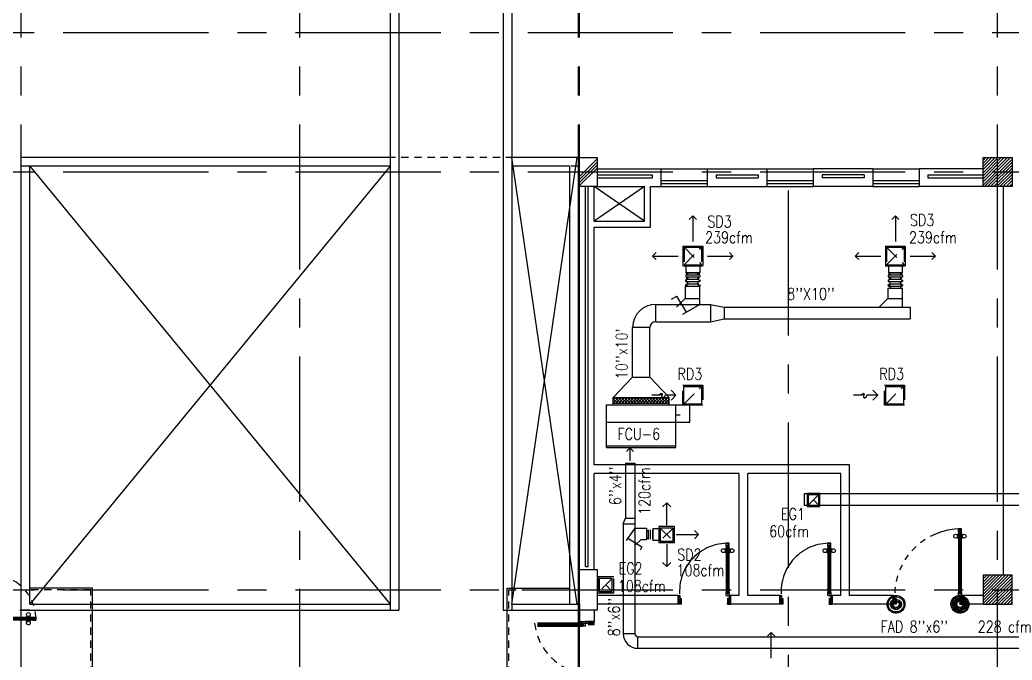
# Model space of a CAD drawing. Extents: x 417866029 to 417866302, y 43498040 to 43498122.
# Drawn here: x 417866072.73 to 417866089.82, y 43498097.09 to 43498108.13 of the extents above; entities that cross this region are included whole.
import ezdxf

# ---------------------------------------------------------------- set-up
doc = ezdxf.new("R2010")
doc.units = 0
doc.header["$MEASUREMENT"] = 0
for name, pattern in [('CENTERX2', [4, 2.5, -0.5, 0.5, -0.5]), ('HIDDEN', [0.375, 0.25, -0.125]), ('HIDDEN2', [0.1875, 0.125, -0.0625])]:
    doc.linetypes.add(name, pattern=pattern)
doc.layers.get('0').update_dxf_attribs({"linetype": 'CONTINUOUS'})
for name, color, linetype in [('AXES', 11, 'CENTERX2'), ('COL', 7, 'CONTINUOUS'), ('DOOR', 9, 'CONTINUOUS'), ('DUCT', 6, 'CONTINUOUS'), ('EXDUCT', 10, 'CONTINUOUS'), ('FCU', 6, 'CONTINUOUS'), ('HAT', 11, 'CONTINUOUS'), ('INSUL', 9, 'CONTINUOUS'), ('M-AC-FLEX', 7, 'CONTINUOUS'), ('M-EGU.', 2, 'CONTINUOUS'), ('M-TEXT', 2, 'CONTINUOUS'), ('ROOF', 7, 'CONTINUOUS'), ('SHAFT', 9, 'CONTINUOUS'), ('STR', 9, 'CONTINUOUS'), ('TEXT', 9, 'CONTINUOUS'), ('WALL', 9, 'CONTINUOUS'), ('WIN', 9, 'CONTINUOUS')]:
    doc.layers.add(name, color=color, linetype=linetype)
doc.styles.add('ROMANS', font='ROMANS.shx', dxfattribs={"width": 0.6})

# ---------------------------------------------------------------- blocks, each defined once
blk = doc.blocks.new('DOOR90')
at = {"layer": 'DOOR', "color": 7, "linetype": 'ByBlock'}
for p, q in [((-150, 0), (0, 0)), ((-150, 0), (-150, -25)), ((0, -50), (-114, 0)), ((0, -50), (-40, 0)), ((0, -50), (0, 0)), ((-1000, -25), (-1050, -25)), ((-1050, -75), (-1050, -25)), ((-1050, -25), (-1050, -75)), ((-1000, -75), (-1050, -75)), ((-1000, -42), (-1020, -42)), ((-1020, -42), (-1020, -58)), ((-1000, -58), (-1020, -58)), ((-1000, -25), (-1000, -42)), ((-1000, -58), (-1000, -75)), ((-878, -18), (-968, -18)), ((-968, -25), (-968, -18)), ((-968, -75), (-968, -82)), ((-878, -82), (-968, -82)), ((-955, -9), (-890, -9)), ((-955, -18), (-955, -9)), ((-955, -18), (-890, -18)), ((-955, -82), (-890, -82)), ((-955, -82), (-955, -91)), ((-955, -91), (-890, -91)), ((-890, -18), (-890, -9)), ((-890, -82), (-890, -91)), ((-878, -25), (-878, -18)), ((-878, -75), (-878, -82)), ((-200, -25), (-150, -25)), ((-200, -42), (-200, -25)), ((-180, -42), (-200, -42)), ((-200, -58), (-180, -58)), ((-200, -75), (-200, -58)), ((-150, -75), (-200, -75)), ((-180, -58), (-180, -42)), ((-150, -25), (-100, -25)), ((-150, -75), (-150, -25)), ((-100, -25), (-100, -50)), ((0, -50), (-100, -37)), ((-100, -50), (0, -50)), ((0, -850), (-114, -900)), ((-100, -875), (-100, -850)), ((0, -850), (-100, -863)), ((-100, -850), (0, -850)), ((0, -850), (-40, -900)), ((0, -850), (0, -900)), ((-150, -875), (-100, -875)), ((-150, -900), (-150, -875)), ((-150, -900), (0, -900)), ((0, -900), (-150, -900))]:
    blk.add_line(p, q, dxfattribs=at)
at = {"layer": 'DOOR', "linetype": 'ByBlock'}
for p, q in [((-200, -25), (-1000, -25)), ((-200, -42), (-1000, -42)), ((-200, -58), (-1000, -58)), ((-1000, -75), (-200, -75))]:
    blk.add_line(p, q, dxfattribs=at)
at = {"layer": 'DOOR', "color": 7, "linetype": 'ByBlock'}
for centre in [(-923, 24), (-923, -124)]:
    blk.add_circle(centre, 32.4, dxfattribs=at)
for centre, radius, start, end in [((0, -50), 154, 161.1053, 166.2858), ((0, -50), 94.4, 148.0182, 180), ((0, -50), 134, 158.1598, 169.28), ((0, -50), 114, 154.0838, 167.3774), ((0, -50), 74.4, 137.7764, 180), ((0, -50), 54.4, 113.2074, 180), ((0, -50), 34.4, 90, 180), ((0, -50), 14.4, 90, 180), ((0, -850), 94.4, 180, 211.9818), ((0, -850), 74.4, 180, 222.2236), ((0, -850), 54.4, 180, 246.7926), ((0, -850), 34.4, 180, 270), ((0, -850), 14.4, 180, 270), ((0, -850), 154, 193.7142, 198.8947), ((0, -850), 134, 190.72, 201.8402)]:
    blk.add_arc(centre, radius, start, end, dxfattribs=at)
at = {"layer": 'DOOR', "linetype": 'HIDDEN', "ltscale": 0.5}
blk.add_arc((-222, -50), 828, 178.2701, 275.003, dxfattribs=at)
blk = doc.blocks.new('A$C1DFA4FE8')
at = {"layer": 'DOOR', "color": 0, "linetype": 'ByBlock'}
for p, q in [((0, 1631), (0, 1581)), ((0, 1581), (0, 1631)), ((50, 1631), (0, 1631)), ((50, 1581), (0, 1581)), ((30, 1614), (30, 1598)), ((50, 1614), (30, 1614)), ((50, 1598), (30, 1598)), ((50, 1631), (50, 1614)), ((50, 1598), (50, 1581)), ((750, 1614), (750, 1631)), ((750, 1631), (800, 1631)), ((770, 1614), (750, 1614)), ((750, 1581), (750, 1598)), ((750, 1598), (770, 1598)), ((800, 1581), (750, 1581)), ((770, 1598), (770, 1614)), ((950, 1656), (800, 1656)), ((800, 1656), (800, 1631)), ((800, 1581), (800, 1631)), ((800, 1631), (850, 1631)), ((850, 1631), (850, 1606)), ((850, 1606), (950, 1606)), ((950, 1606), (950, 1656)), ((0, 81), (0, 131)), ((0, 131), (0, 81)), ((50, 131), (0, 131)), ((50, 81), (0, 81)), ((30, 98), (30, 114)), ((50, 114), (30, 114)), ((50, 98), (30, 98)), ((50, 114), (50, 131)), ((50, 81), (50, 98)), ((83, 131), (83, 138)), ((173, 138), (83, 138)), ((83, 81), (83, 74)), ((173, 74), (83, 74)), ((95, 138), (95, 147)), ((95, 147), (160, 147)), ((95, 138), (160, 138)), ((95, 74), (95, 65)), ((95, 74), (160, 74)), ((95, 65), (160, 65)), ((160, 138), (160, 147)), ((160, 74), (160, 65)), ((173, 131), (173, 138)), ((173, 81), (173, 74)), ((750, 131), (750, 114)), ((800, 131), (750, 131)), ((750, 114), (770, 114)), ((750, 98), (750, 81)), ((770, 98), (750, 98)), ((750, 81), (800, 81)), ((770, 114), (770, 98)), ((800, 131), (800, 81)), ((800, 56), (800, 81)), ((800, 81), (850, 81)), ((950, 56), (800, 56)), ((850, 106), (950, 106)), ((850, 81), (850, 106)), ((950, 106), (950, 56))]:
    blk.add_line(p, q, dxfattribs=at)
at = {"layer": 'DOOR', "linetype": 'ByBlock'}
for p, q in [((750, 1631), (50, 1631)), ((750, 1614), (50, 1614)), ((750, 1598), (50, 1598)), ((50, 1581), (750, 1581)), ((50, 131), (750, 131)), ((750, 114), (50, 114)), ((750, 98), (50, 98)), ((750, 81), (50, 81))]:
    blk.add_line(p, q, dxfattribs=at)
at = {"layer": 'DOOR', "color": 9, "linetype": 'ByBlock'}
for p, q in [((950, 1606), (837, 1656)), ((950, 1606), (850, 1619)), ((950, 1606), (910, 1656)), ((950, 106), (837, 56)), ((950, 106), (850, 93)), ((950, 106), (910, 56))]:
    blk.add_line(p, q, dxfattribs=at)
at = {"layer": 'DOOR', "color": 0, "linetype": 'ByBlock'}
for centre in [(128, 179), (128, 32)]:
    blk.add_circle(centre, 32.4, dxfattribs=at)
at = {"layer": 'DOOR', "linetype": 'HIDDEN', "ltscale": 0.5}
for centre, start, end in [((752, 1606), 178.0938, 273.7249), ((752, 106), 86.2751, 181.9062)]:
    blk.add_arc(centre, 752, start, end, dxfattribs=at)
at = {"layer": 'DOOR', "color": 9, "linetype": 'ByBlock'}
for centre, radius, start, end in [((950, 1606), 154, 161.1053, 166.2858), ((950, 1606), 134, 158.1598, 169.28), ((950, 1606), 114, 154.0838, 167.3774), ((950, 1606), 94.4, 148.0182, 180), ((950, 1606), 74.4, 137.7764, 180), ((950, 1606), 54.4, 113.2074, 180), ((950, 1606), 34.4, 90, 180), ((950, 1606), 14.4, 90, 180), ((950, 106), 154, 193.7142, 198.8947), ((950, 106), 134, 190.72, 201.8402), ((950, 106), 114, 192.6226, 205.9162), ((950, 106), 94.4, 180, 211.9818), ((950, 106), 74.4, 180, 222.2236), ((950, 106), 54.4, 180, 246.7926), ((950, 106), 34.4, 180, 270), ((950, 106), 14.4, 180, 270)]:
    blk.add_arc(centre, radius, start, end, dxfattribs=at)
blk = doc.blocks.new('DOOR100')
at = {"layer": 'DOOR', "color": 7, "linetype": 'ByBlock'}
for p, q in [((-91, 1205), (-91, 1140)), ((-82, 1205), (-91, 1205)), ((-82, 1128), (-82, 1218)), ((-75, 1218), (-82, 1218)), ((-82, 1205), (-82, 1140)), ((-75, 1250), (-75, 1300)), ((-75, 1300), (-25, 1300)), ((-25, 1300), (-75, 1300)), ((-58, 1250), (-75, 1250)), ((-58, 1250), (-58, 1270)), ((-42, 1270), (-58, 1270)), ((-42, 1250), (-42, 1270)), ((-25, 1250), (-42, 1250)), ((-25, 1250), (-25, 1300)), ((-25, 1218), (-18, 1218)), ((-18, 1128), (-18, 1218)), ((-18, 1205), (-18, 1140)), ((-18, 1205), (-9, 1205)), ((-9, 1205), (-9, 1140)), ((-82, 1140), (-91, 1140)), ((-75, 1128), (-82, 1128)), ((-25, 1128), (-18, 1128)), ((-18, 1140), (-9, 1140)), ((-75, 200), (-58, 200)), ((-75, 150), (-75, 200)), ((-58, 200), (-58, 180)), ((-58, 180), (-42, 180)), ((-42, 200), (-25, 200)), ((-42, 180), (-42, 200)), ((-25, 200), (-25, 150)), ((-1200, 0), (-1200, 150)), ((-1200, 150), (-1175, 150)), ((-1200, 150), (-1200, 0)), ((-1150, 0), (-1200, 114)), ((-1150, 0), (-1200, 40)), ((-1150, 0), (-1200, 0)), ((-1175, 150), (-1175, 100)), ((-1175, 100), (-1150, 100)), ((-1150, 0), (-1163, 100)), ((-1150, 100), (-1150, 0)), ((-75, 150), (-25, 150)), ((-50, 0), (0, 114)), ((-50, 100), (-50, 0)), ((-50, 0), (-37, 100)), ((-25, 100), (-50, 100)), ((-50, 0), (0, 40)), ((-50, 0), (0, 0)), ((0, 150), (-25, 150)), ((-25, 150), (-25, 100)), ((0, 0), (0, 150)), ((0, 150), (0, 0))]:
    blk.add_line(p, q, dxfattribs=at)
at = {"layer": 'DOOR', "linetype": 'ByBlock'}
for p, q in [((-75, 1250), (-75, 200)), ((-58, 200), (-58, 1250)), ((-42, 200), (-42, 1250)), ((-25, 200), (-25, 1250))]:
    blk.add_line(p, q, dxfattribs=at)
at = {"layer": 'DOOR', "color": 7, "linetype": 'ByBlock'}
for centre in [(-124, 1173), (24, 1173)]:
    blk.add_circle(centre, 32.4, dxfattribs=at)
at = {"layer": 'DOOR', "linetype": 'HIDDEN', "ltscale": 0.5}
blk.add_arc((-25, 150), 1150, 90, 180, dxfattribs=at)
at = {"layer": 'DOOR', "color": 7, "linetype": 'ByBlock'}
for centre, radius, start, end in [((-1150, 0), 154, 103.7142, 108.8947), ((-1150, 0), 134, 100.72, 111.8402), ((-1150, 0), 94.4, 90, 121.9818), ((-1150, 0), 74.4, 90, 132.2236), ((-1150, 0), 54.4, 90, 156.7926), ((-1150, 0), 34.4, 90, 180), ((-1150, 0), 14.4, 90, 180), ((-50, 0), 94.4, 58.0182, 90), ((-50, 0), 74.4, 47.7764, 90), ((-50, 0), 54.4, 23.2074, 90), ((-50, 0), 34.4, 0, 90), ((-50, 0), 14.4, 0, 90), ((-50, 0), 134, 68.1598, 79.28), ((-50, 0), 114, 64.0838, 77.3774), ((-50, 0), 154, 71.1053, 76.2858)]:
    blk.add_arc(centre, radius, start, end, dxfattribs=at)
blk = doc.blocks.new('*X40')
at = {"color": 0}
for p, q in [((-750, 2538), (-672, 2616)), ((-750, 2591), (-725, 2616)), ((-660, 2516), (-750, 2606)), ((-719, 2516), (-619, 2616)), ((-607, 2516), (-707, 2616)), ((-666, 2516), (-566, 2616)), ((-554, 2516), (-654, 2616)), ((-613, 2516), (-513, 2616)), ((-501, 2516), (-601, 2616)), ((-560, 2516), (-460, 2616)), ((-448, 2516), (-548, 2616)), ((-507, 2516), (-407, 2616)), ((-394, 2516), (-494, 2616)), ((-454, 2516), (-354, 2616)), ((-341, 2516), (-441, 2616)), ((-401, 2516), (-301, 2616)), ((-288, 2516), (-388, 2616)), ((-348, 2516), (-248, 2616)), ((-235, 2516), (-335, 2616)), ((-295, 2516), (-195, 2616)), ((-182, 2516), (-282, 2616)), ((-242, 2516), (-142, 2616)), ((-129, 2516), (-229, 2616)), ((-189, 2516), (-89, 2616)), ((-76, 2516), (-176, 2616)), ((-136, 2516), (-36, 2616)), ((-23, 2516), (-123, 2616)), ((-83, 2516), (17, 2616)), ((30, 2516), (-70, 2616)), ((-30, 2516), (70, 2616)), ((83, 2516), (-17, 2616)), ((23, 2516), (123, 2616)), ((136, 2516), (36, 2616)), ((76, 2516), (176, 2616)), ((189, 2516), (89, 2616)), ((129, 2516), (215, 2601)), ((215, 2543), (142, 2616)), ((215, 2596), (195, 2616)), ((-713, 2516), (-750, 2553)), ((182, 2516), (215, 2548))]:
    blk.add_line(p, q, dxfattribs=at)
blk = doc.blocks.new('WAP16')
at = {"color": 6}
for p, q in [((-597, 0), (-597, -737)), ((-597, 0), (597, 0)), ((597, 0), (597, -737)), ((-597, -437), (597, -437)), ((-597, -737), (597, -737))]:
    blk.add_line(p, q, dxfattribs=at)
at = {"color": 3}
for p, q in [((-597, -32), (597, -32)), ((597, -437), (835, -437)), ((835, -437), (835, -737)), ((597, -562), (670, -562)), ((-482, -737), (-482, -862)), ((-482, -762), (482, -762)), ((482, -737), (482, -862)), ((597, -737), (835, -737)), ((-482, -862), (482, -862))]:
    blk.add_line(p, q, dxfattribs=at)
at = {"color": 11}
blk.add_blockref('*X40', (268, -3378), dxfattribs=at)
blk = doc.blocks.new('*X64')
at = {"color": 0}
for p, q in [((73379, 169899), (73870, 170390)), ((73379, 169952), (73817, 170390)), ((73379, 170005), (73764, 170390)), ((73379, 170058), (73711, 170390)), ((73379, 170111), (73658, 170390)), ((73379, 170164), (73604, 170390)), ((73379, 170217), (73551, 170390)), ((73379, 170271), (73498, 170390)), ((73379, 170324), (73445, 170390)), ((73379, 170377), (73392, 170390)), ((73423, 169890), (73879, 170346)), ((73476, 169890), (73879, 170293)), ((73529, 169890), (73879, 170240)), ((73582, 169890), (73879, 170187)), ((73635, 169890), (73879, 170134)), ((73688, 169890), (73879, 170081)), ((73741, 169890), (73879, 170028)), ((73794, 169890), (73879, 169975)), ((73847, 169890), (73879, 169922))]:
    blk.add_line(p, q, dxfattribs=at)
blk = doc.blocks.new('*X63')
at = {"color": 0}
for p, q in [((73379, 177112), (73857, 177590)), ((73379, 177165), (73804, 177590)), ((73379, 177218), (73751, 177590)), ((73379, 177271), (73698, 177590)), ((73379, 177324), (73645, 177590)), ((73379, 177377), (73592, 177590)), ((73379, 177430), (73539, 177590)), ((73379, 177483), (73486, 177590)), ((73379, 177536), (73433, 177590)), ((73410, 177090), (73879, 177559)), ((73463, 177090), (73879, 177506)), ((73516, 177090), (73879, 177453)), ((73569, 177090), (73879, 177400)), ((73622, 177090), (73879, 177347)), ((73675, 177090), (73879, 177294)), ((73728, 177090), (73879, 177241)), ((73781, 177090), (73879, 177188)), ((73834, 177090), (73879, 177134))]:
    blk.add_line(p, q, dxfattribs=at)
blk = doc.blocks.new('COL50')
at = {"layer": 'COL'}
blk.add_lwpolyline([(-250, 250), (-250, -250), (250, -250), (250, 250)], close=True, dxfattribs=at)
blk = doc.blocks.new('C11')
at = {"layer": 'HAT'}
h = blk.add_hatch(dxfattribs=at)
h.set_pattern_fill('ANSI31', color=256, scale=300, style=0)
h.set_pattern_definition([(45, (-248556.182, -75061.005), (-26.5165043, 26.5165043), [])])
h.paths.add_polyline_path([(300, 700), (0, 700), (0, 350), (300, 350)])
h.paths.add_polyline_path([(300, 350), (0, 350), (0, 0), (300, 0)])
at = {"layer": 'COL'}
blk.add_lwpolyline([(300, 700), (300, 0), (0, 0), (0, 700)], close=True, dxfattribs=at)

msp = doc.modelspace()

# ---------------------------------------------------------------- hatches: boundary and pattern name
at = {"layer": 'HAT', "linetype": 'ByBlock', "ltscale": 0.3}
h = msp.add_hatch(dxfattribs=at)
h.set_pattern_fill('ANSI31', color=256, scale=300, style=0)
h.set_pattern_definition([(45.000427, (417865823.880835, 43498022.895243), (-0.026516163, 0.026516558), [])])
h.paths.add_polyline_path([(417866082.674, 43498105.756), (417866082.374, 43498105.756), (417866082.374, 43498105.506), (417866082.674, 43498105.506)])
h.paths.add_polyline_path([(417866082.674, 43498105.506), (417866082.374, 43498105.506), (417866082.374, 43498105.256), (417866082.674, 43498105.256)])

# ---------------------------------------------------------------- linework, layer by layer
at = {"layer": 'AXES'}
for p, q in [((417866077.554, 43498039.822), (417866077.554, 43498118.635)), ((417866089.574, 43498039.822), (417866089.574, 43498118.3)), ((417866072.754, 43498039.822), (417866072.754, 43498117.959)), ((417866082.354, 43498039.822), (417866082.354, 43498117.95)), ((417866082.374, 43498039.822), (417866082.374, 43498117.95)), ((417866029.482, 43498107.906), (417866098.574, 43498107.906)), ((417866029.482, 43498105.506), (417866098.574, 43498105.506)), ((417866085.974, 43498046.686), (417866085.974, 43498105.506)), ((417866029.482, 43498098.306), (417866098.574, 43498098.306))]:
    msp.add_line(p, q, dxfattribs=at)
at = {"layer": 'COL', "linetype": 'HIDDEN2'}
msp.add_line((417866082.354, 43498105.756), (417866082.354, 43498105.606), dxfattribs=at)
at = {"layer": 'COL'}
for p, q in [((417866082.374, 43498105.756), (417866082.674, 43498105.756)), ((417866082.374, 43498105.256), (417866082.374, 43498105.756)), ((417866082.674, 43498105.756), (417866082.674, 43498105.256)), ((417866082.674, 43498105.256), (417866082.374, 43498105.256))]:
    msp.add_line(p, q, dxfattribs=at)
msp.add_lwpolyline([(417866089.324, 43498105.256), (417866089.324, 43498105.756), (417866089.824, 43498105.756), (417866089.824, 43498105.256)], close=True, dxfattribs=at)
at = {"layer": 'DOOR', "linetype": 'ByBlock'}
for p, q in [((417866082.424, 43498097.731), (417866081.649, 43498097.731)), ((417866082.424, 43498097.714), (417866081.649, 43498097.714)), ((417866082.424, 43498097.698), (417866081.649, 43498097.698)), ((417866081.649, 43498097.681), (417866082.424, 43498097.681))]:
    msp.add_line(p, q, dxfattribs=at)
at = {"layer": 'DOOR', "color": 0, "linetype": 'ByBlock'}
for p, q in [((417866082.424, 43498097.714), (417866082.424, 43498097.731)), ((417866082.424, 43498097.731), (417866082.474, 43498097.731)), ((417866082.444, 43498097.714), (417866082.424, 43498097.714)), ((417866082.424, 43498097.681), (417866082.424, 43498097.698)), ((417866082.424, 43498097.698), (417866082.444, 43498097.698)), ((417866082.474, 43498097.681), (417866082.424, 43498097.681)), ((417866082.444, 43498097.698), (417866082.444, 43498097.714)), ((417866082.624, 43498097.756), (417866082.474, 43498097.756)), ((417866082.474, 43498097.756), (417866082.474, 43498097.731)), ((417866082.474, 43498097.681), (417866082.474, 43498097.731)), ((417866082.474, 43498097.731), (417866082.524, 43498097.731)), ((417866082.524, 43498097.731), (417866082.524, 43498097.706)), ((417866082.524, 43498097.706), (417866082.624, 43498097.706)), ((417866082.624, 43498097.706), (417866082.624, 43498097.756))]:
    msp.add_line(p, q, dxfattribs=at)
at = {"layer": 'DOOR', "color": 9, "linetype": 'ByBlock'}
for q in [(417866082.51, 43498097.756), (417866082.524, 43498097.72), (417866082.584, 43498097.756)]:
    msp.add_line((417866082.624, 43498097.706), q, dxfattribs=at)
at = {"layer": 'DOOR', "linetype": 'HIDDEN', "ltscale": 0.5}
msp.add_arc((417866082.581, 43498097.839), 0.988, 186.2309, 263.769, dxfattribs=at)
at = {"layer": 'DOOR', "color": 9, "linetype": 'ByBlock'}
for radius, start, end in [(0.154, 161.1053, 166.2858), (0.134, 158.1598, 169.28), (0.114, 154.0838, 167.3774), (0.0944, 148.0182, 180), (0.0744, 137.7764, 180), (0.0544, 113.2074, 180), (0.0344, 90, 180), (0.0144, 90, 180)]:
    msp.add_arc((417866082.624, 43498097.706), radius, start, end, dxfattribs=at)
at = {"layer": 'DUCT'}
for p, q in [((417866084.195, 43498103.533), (417866084.195, 43498103.323)), ((417866084.445, 43498103.533), (417866084.195, 43498103.533)), ((417866084.445, 43498103.223), (417866084.445, 43498103.533)), ((417866087.684, 43498103.494), (417866087.684, 43498103.326)), ((417866087.934, 43498103.494), (417866087.684, 43498103.494)), ((417866087.934, 43498103.176), (417866087.934, 43498103.494)), ((417866084.045, 43498103.173), (417866084.195, 43498103.323)), ((417866084.215, 43498103.09), (417866084.048, 43498103.367)), ((417866084.195, 43498103.323), (417866084.445, 43498103.323)), ((417866087.534, 43498103.176), (417866087.684, 43498103.326)), ((417866087.684, 43498103.323), (417866087.934, 43498103.323)), ((417866084.445, 43498103.223), (417866084.144, 43498103.049))]:
    msp.add_line(p, q, dxfattribs=at)
at = {"layer": 'DUCT', "linetype": 'HIDDEN'}
msp.add_line((417866083.958, 43498103.315), (417866084.048, 43498103.367), dxfattribs=at)
at = {"layer": 'DUCT', "linetype": 'ByBlock'}
for p, q in [((417866083.686, 43498103.223), (417866084.628, 43498103.223)), ((417866083.686, 43498102.923), (417866083.686, 43498103.223)), ((417866084.628, 43498103.223), (417866084.628, 43498102.923)), ((417866084.628, 43498103.223), (417866084.864, 43498103.173)), ((417866084.864, 43498103.173), (417866088.07, 43498103.173)), ((417866084.864, 43498103.173), (417866084.864, 43498102.973)), ((417866088.07, 43498103.173), (417866088.07, 43498102.973)), ((417866084.628, 43498102.923), (417866084.864, 43498102.973)), ((417866084.864, 43498102.973), (417866088.07, 43498102.973)), ((417866083.286, 43498101.967), (417866083.286, 43498102.823)), ((417866083.586, 43498102.823), (417866083.286, 43498102.823)), ((417866083.586, 43498101.967), (417866083.586, 43498102.823)), ((417866083.686, 43498102.923), (417866084.628, 43498102.923)), ((417866083.286, 43498101.967), (417866082.953, 43498101.618)), ((417866083.286, 43498101.967), (417866083.586, 43498101.967)), ((417866083.586, 43498101.967), (417866083.918, 43498101.618)), ((417866083.167, 43498100.485), (417866083.167, 43498099.541)), ((417866083.167, 43498100.485), (417866083.327, 43498100.485)), ((417866083.327, 43498100.485), (417866083.327, 43498097.547)), ((417866083.127, 43498099.439), (417866083.167, 43498099.541)), ((417866083.167, 43498099.541), (417866083.327, 43498099.541)), ((417866083.127, 43498099.439), (417866083.127, 43498097.547)), ((417866083.127, 43498099.439), (417866083.327, 43498099.439)), ((417866083.326, 43498099.366), (417866083.179, 43498099.156)), ((417866083.326, 43498099.366), (417866083.526, 43498099.366)), ((417866083.526, 43498099.366), (417866083.526, 43498099.166)), ((417866083.205, 43498099.193), (417866083.444, 43498099.043)), ((417866083.326, 43498099.066), (417866083.426, 43498099.166)), ((417866083.444, 43498099.043), (417866083.415, 43498098.986)), ((417866083.526, 43498099.166), (417866083.426, 43498099.166)), ((417866083.327, 43498097.547), (417866083.127, 43498097.547)), ((417866083.377, 43498097.497), (417866090.588, 43498097.497)), ((417866083.377, 43498097.297), (417866083.377, 43498097.497)), ((417866083.377, 43498097.297), (417866090.538, 43498097.297))]:
    msp.add_line(p, q, dxfattribs=at)
for centre, radius, start, end in [((417866083.686, 43498102.823), 0.4, 90, 180), ((417866083.686, 43498102.823), 0.1, 90, 180), ((417866083.377, 43498097.547), 0.25, 180, 270), ((417866083.377, 43498097.547), 0.05, 180, 270)]:
    msp.add_arc(centre, radius, start, end, dxfattribs=at)
at = {"layer": 'EXDUCT', "linetype": 'ByBlock'}
for p, q in [((417866090.74, 43498099.956), (417866086.24, 43498099.956)), ((417866086.24, 43498099.956), (417866086.24, 43498099.756)), ((417866090.74, 43498099.756), (417866086.24, 43498099.756))]:
    msp.add_line(p, q, dxfattribs=at)
at = {"layer": 'INSUL'}
for p, q in [((417866082.674, 43498105.456), (417866083.624, 43498105.456)), ((417866082.674, 43498105.406), (417866083.624, 43498105.406)), ((417866083.624, 43498105.456), (417866083.624, 43498105.406)), ((417866084.724, 43498105.456), (417866085.449, 43498105.456)), ((417866084.724, 43498105.456), (417866084.724, 43498105.406)), ((417866084.724, 43498105.406), (417866085.449, 43498105.406)), ((417866085.449, 43498105.456), (417866085.449, 43498105.406)), ((417866087.274, 43498105.456), (417866086.549, 43498105.456)), ((417866086.549, 43498105.456), (417866086.549, 43498105.406)), ((417866087.274, 43498105.406), (417866086.549, 43498105.406)), ((417866087.274, 43498105.456), (417866087.274, 43498105.406)), ((417866088.374, 43498105.456), (417866089.324, 43498105.456)), ((417866088.374, 43498105.456), (417866088.374, 43498105.406)), ((417866088.374, 43498105.406), (417866089.324, 43498105.406)), ((417866082.474, 43498098.706), (417866082.474, 43498105.256)), ((417866082.524, 43498098.706), (417866082.524, 43498105.256)), ((417866082.474, 43498098.706), (417866082.524, 43498098.706))]:
    msp.add_line(p, q, dxfattribs=at)
at = {"layer": 'M-AC-FLEX', "color": 11}
for p, q in [((417866084.429, 43498103.766), (417866084.218, 43498103.766)), ((417866084.429, 43498103.727), (417866084.218, 43498103.727)), ((417866084.429, 43498103.689), (417866084.218, 43498103.689)), ((417866084.429, 43498103.689), (417866084.218, 43498103.689)), ((417866084.429, 43498103.65), (417866084.218, 43498103.65)), ((417866084.429, 43498103.65), (417866084.218, 43498103.65)), ((417866087.918, 43498103.766), (417866087.707, 43498103.766)), ((417866087.918, 43498103.727), (417866087.707, 43498103.727)), ((417866087.918, 43498103.689), (417866087.707, 43498103.689)), ((417866087.918, 43498103.689), (417866087.707, 43498103.689)), ((417866087.918, 43498103.65), (417866087.707, 43498103.65)), ((417866087.918, 43498103.65), (417866087.707, 43498103.65)), ((417866084.429, 43498103.611), (417866084.218, 43498103.611)), ((417866084.429, 43498103.572), (417866084.218, 43498103.572)), ((417866087.918, 43498103.611), (417866087.707, 43498103.611)), ((417866087.918, 43498103.572), (417866087.707, 43498103.572)), ((417866087.918, 43498103.533), (417866087.707, 43498103.533)), ((417866083.559, 43498099.176), (417866083.559, 43498099.337)), ((417866083.559, 43498099.176), (417866083.559, 43498099.337)), ((417866083.597, 43498099.176), (417866083.597, 43498099.337)), ((417866083.636, 43498099.176), (417866083.636, 43498099.337))]:
    msp.add_line(p, q, dxfattribs=at)
at = {"layer": 'M-AC-FLEX'}
for points in [[(417866084.218, 43498103.766, -1), (417866084.218, 43498103.727, 1.018005), (417866084.218, 43498103.689)], [(417866084.218, 43498103.533, -1), (417866084.218, 43498103.572, 1), (417866084.218, 43498103.611, -1.018005), (417866084.218, 43498103.65)], [(417866084.429, 43498103.766, 1), (417866084.429, 43498103.727, -1.018005), (417866084.429, 43498103.689)], [(417866084.429, 43498103.533, -0.000219), (417866084.429, 43498103.533, 1), (417866084.429, 43498103.572, -1), (417866084.429, 43498103.611, 1.018005), (417866084.429, 43498103.65)], [(417866087.707, 43498103.766, -1), (417866087.707, 43498103.727, 1.018005), (417866087.707, 43498103.689)], [(417866087.707, 43498103.533, -1), (417866087.707, 43498103.572, 1), (417866087.707, 43498103.611, -1.018005), (417866087.707, 43498103.65)], [(417866087.918, 43498103.766, 1), (417866087.918, 43498103.727, -1.018005), (417866087.918, 43498103.689)], [(417866087.918, 43498103.533, -0.000219), (417866087.918, 43498103.533, 1), (417866087.918, 43498103.572, -1), (417866087.918, 43498103.611, 1.018005), (417866087.918, 43498103.65)], [(417866084.429, 43498103.533, 0.000219), (417866084.429, 43498103.533, 0.000219)], [(417866087.707, 43498103.572, 1), (417866087.707, 43498103.533, -1), (417866087.707, 43498103.494, 0.008922), (417866087.706, 43498103.494, 0.008922)], [(417866087.918, 43498103.572, 0.000219), (417866087.918, 43498103.572, -1), (417866087.918, 43498103.533, 1), (417866087.918, 43498103.494, -0.008917), (417866087.919, 43498103.494, -0.008917)], [(417866083.636, 43498099.337, -1), (417866083.597, 43498099.337, 1.018005), (417866083.559, 43498099.337)], [(417866083.636, 43498099.176, 1), (417866083.597, 43498099.176, -1.018005), (417866083.559, 43498099.176)]]:
    msp.add_lwpolyline(points, format="xyb", dxfattribs=at)
for centre, start, end in [((417866084.218, 43498103.669), 298.4314, 90.0178), ((417866084.218, 43498103.669), 298.4314, 90.0178), ((417866084.218, 43498103.669), 269.9822, 61.5686), ((417866084.218, 43498103.669), 269.9822, 61.5686), ((417866084.429, 43498103.669), 90, 241.5686), ((417866084.429, 43498103.669), 118.4314, 270), ((417866087.707, 43498103.669), 298.4314, 90.0178), ((417866087.707, 43498103.669), 298.4314, 90.0178), ((417866087.707, 43498103.669), 269.9822, 61.5686), ((417866087.707, 43498103.669), 269.9822, 61.5686), ((417866087.918, 43498103.669), 90, 241.5686), ((417866087.918, 43498103.669), 118.4314, 270), ((417866083.539, 43498099.337), 226.2021, 0.0178), ((417866083.539, 43498099.337), 226.2021, 0.0178), ((417866083.539, 43498099.337), 226.2021, 331.5686), ((417866083.539, 43498099.337), 226.2021, 331.5686), ((417866083.539, 43498099.176), 0, 133.7979), ((417866083.539, 43498099.176), 28.4314, 133.7979)]:
    msp.add_arc(centre, 0.0195, start, end, dxfattribs=at)
at = {"layer": 'M-EGU.'}
for p, q in [((417866084.324, 43498104.748), (417866084.263, 43498104.687)), ((417866084.324, 43498104.748), (417866084.385, 43498104.687)), ((417866084.324, 43498104.748), (417866084.324, 43498104.309)), ((417866087.812, 43498104.748), (417866087.751, 43498104.687)), ((417866087.812, 43498104.748), (417866087.873, 43498104.687)), ((417866087.812, 43498104.748), (417866087.812, 43498104.309)), ((417866084.153, 43498104.227), (417866084.153, 43498103.886)), ((417866084.153, 43498104.227), (417866084.494, 43498104.227)), ((417866084.494, 43498104.227), (417866084.494, 43498103.886)), ((417866087.642, 43498104.227), (417866087.642, 43498103.886)), ((417866087.642, 43498104.227), (417866087.983, 43498104.227)), ((417866087.983, 43498104.227), (417866087.983, 43498103.886)), ((417866083.632, 43498104.056), (417866083.694, 43498104.118)), ((417866083.632, 43498104.056), (417866084.071, 43498104.056)), ((417866083.632, 43498104.056), (417866083.694, 43498103.995)), ((417866084.576, 43498104.056), (417866085.015, 43498104.056)), ((417866085.015, 43498104.056), (417866084.954, 43498104.118)), ((417866085.015, 43498104.056), (417866084.954, 43498103.995)), ((417866087.121, 43498104.056), (417866087.182, 43498104.118)), ((417866087.121, 43498104.056), (417866087.56, 43498104.056)), ((417866087.121, 43498104.056), (417866087.182, 43498103.995)), ((417866088.065, 43498104.056), (417866088.504, 43498104.056)), ((417866088.504, 43498104.056), (417866088.442, 43498104.118)), ((417866088.504, 43498104.056), (417866088.442, 43498103.995)), ((417866084.153, 43498103.886), (417866084.494, 43498103.886)), ((417866084.204, 43498103.886), (417866084.204, 43498103.766)), ((417866084.444, 43498103.886), (417866084.444, 43498103.766)), ((417866087.642, 43498103.886), (417866087.983, 43498103.886)), ((417866087.692, 43498103.886), (417866087.692, 43498103.766)), ((417866087.932, 43498103.886), (417866087.932, 43498103.766)), ((417866084.204, 43498103.766), (417866084.444, 43498103.766)), ((417866084.444, 43498103.766), (417866084.204, 43498103.766)), ((417866087.692, 43498103.766), (417866087.932, 43498103.766)), ((417866084.171, 43498101.504), (417866084.171, 43498101.809)), ((417866084.171, 43498101.809), (417866084.476, 43498101.809)), ((417866084.476, 43498101.809), (417866084.476, 43498101.504)), ((417866087.646, 43498101.504), (417866087.646, 43498101.809)), ((417866087.646, 43498101.809), (417866087.951, 43498101.809)), ((417866087.951, 43498101.809), (417866087.951, 43498101.504)), ((417866083.75, 43498101.66), (417866083.619, 43498101.66)), ((417866084.034, 43498101.66), (417866083.845, 43498101.66)), ((417866083.949, 43498101.744), (417866084.034, 43498101.66)), ((417866084.034, 43498101.66), (417866083.949, 43498101.575)), ((417866087.225, 43498101.66), (417866087.094, 43498101.66)), ((417866087.509, 43498101.66), (417866087.32, 43498101.66)), ((417866087.424, 43498101.744), (417866087.509, 43498101.66)), ((417866087.509, 43498101.66), (417866087.424, 43498101.575)), ((417866084.476, 43498101.504), (417866084.171, 43498101.504)), ((417866087.951, 43498101.504), (417866087.646, 43498101.504)), ((417866083.241, 43498100.75), (417866083.18, 43498100.689)), ((417866083.241, 43498100.75), (417866083.302, 43498100.689)), ((417866083.241, 43498100.75), (417866083.241, 43498100.527)), ((417866086.493, 43498099.943), (417866086.313, 43498099.943)), ((417866086.313, 43498099.943), (417866086.313, 43498099.763)), ((417866083.803, 43498099.736), (417866083.874, 43498099.806)), ((417866083.874, 43498099.42), (417866083.874, 43498099.806)), ((417866083.874, 43498099.806), (417866083.944, 43498099.736)), ((417866086.313, 43498099.763), (417866086.493, 43498099.763)), ((417866084.011, 43498099.394), (417866083.736, 43498099.394)), ((417866083.736, 43498099.394), (417866083.736, 43498099.119)), ((417866084.011, 43498099.119), (417866084.011, 43498099.394)), ((417866083.736, 43498099.356), (417866083.636, 43498099.356)), ((417866083.636, 43498099.356), (417866083.636, 43498099.156)), ((417866084.038, 43498099.256), (417866084.424, 43498099.256)), ((417866084.353, 43498099.327), (417866084.424, 43498099.256)), ((417866084.424, 43498099.256), (417866084.353, 43498099.186)), ((417866083.736, 43498099.156), (417866083.636, 43498099.156)), ((417866083.736, 43498099.119), (417866084.011, 43498099.119)), ((417866083.874, 43498099.093), (417866083.874, 43498098.706)), ((417866083.874, 43498098.706), (417866083.803, 43498098.777)), ((417866083.944, 43498098.777), (417866083.874, 43498098.706)), ((417866082.936, 43498098.501), (417866082.711, 43498098.501)), ((417866082.711, 43498098.501), (417866082.711, 43498098.276)), ((417866082.936, 43498098.276), (417866082.936, 43498098.501)), ((417866082.711, 43498098.276), (417866082.936, 43498098.276)), ((417866085.675, 43498097.568), (417866085.613, 43498097.507)), ((417866085.675, 43498097.129), (417866085.675, 43498097.568)), ((417866085.675, 43498097.568), (417866085.736, 43498097.507))]:
    msp.add_line(p, q, dxfattribs=at)
at = {"layer": 'M-EGU.', "linetype": 'HIDDEN'}
for p, q in [((417866084.173, 43498104.207), (417866084.474, 43498103.906)), ((417866084.173, 43498103.906), (417866084.474, 43498104.207)), ((417866084.173, 43498104.207), (417866084.173, 43498103.906)), ((417866084.173, 43498104.207), (417866084.474, 43498104.207)), ((417866084.474, 43498104.207), (417866084.474, 43498103.906)), ((417866087.662, 43498104.207), (417866087.963, 43498103.906)), ((417866087.662, 43498103.906), (417866087.963, 43498104.207)), ((417866087.662, 43498104.207), (417866087.662, 43498103.906)), ((417866087.662, 43498104.207), (417866087.963, 43498104.207)), ((417866087.963, 43498104.207), (417866087.963, 43498103.906)), ((417866084.173, 43498103.906), (417866084.474, 43498103.906)), ((417866087.662, 43498103.906), (417866087.963, 43498103.906)), ((417866084.151, 43498101.484), (417866084.151, 43498101.829)), ((417866084.151, 43498101.829), (417866084.496, 43498101.829)), ((417866084.171, 43498101.504), (417866084.476, 43498101.809)), ((417866084.496, 43498101.829), (417866084.496, 43498101.484)), ((417866087.626, 43498101.484), (417866087.626, 43498101.829)), ((417866087.626, 43498101.829), (417866087.971, 43498101.829)), ((417866087.646, 43498101.504), (417866087.951, 43498101.809)), ((417866087.971, 43498101.829), (417866087.971, 43498101.484)), ((417866084.496, 43498101.484), (417866084.151, 43498101.484)), ((417866087.971, 43498101.484), (417866087.626, 43498101.484)), ((417866086.513, 43498099.963), (417866086.293, 43498099.963)), ((417866086.293, 43498099.963), (417866086.293, 43498099.743)), ((417866086.313, 43498099.763), (417866086.493, 43498099.943)), ((417866086.493, 43498099.763), (417866086.493, 43498099.943)), ((417866086.513, 43498099.743), (417866086.513, 43498099.963)), ((417866086.293, 43498099.743), (417866086.513, 43498099.743)), ((417866086.403, 43498099.853), (417866086.493, 43498099.763)), ((417866083.761, 43498099.369), (417866083.761, 43498099.144)), ((417866083.986, 43498099.369), (417866083.761, 43498099.144)), ((417866083.761, 43498099.369), (417866083.986, 43498099.144)), ((417866083.986, 43498099.369), (417866083.761, 43498099.369)), ((417866083.986, 43498099.144), (417866083.986, 43498099.369)), ((417866083.761, 43498099.144), (417866083.986, 43498099.144)), ((417866082.961, 43498098.526), (417866082.686, 43498098.526)), ((417866082.686, 43498098.526), (417866082.686, 43498098.251)), ((417866082.961, 43498098.251), (417866082.961, 43498098.526)), ((417866082.936, 43498098.501), (417866082.711, 43498098.276)), ((417866082.824, 43498098.389), (417866082.936, 43498098.276)), ((417866082.686, 43498098.251), (417866082.961, 43498098.251))]:
    msp.add_line(p, q, dxfattribs=at)
at = {"layer": 'M-EGU.'}
for points in [[(417866083.75, 43498101.66, -0.1324), (417866083.763, 43498101.679, -0.15664), (417866083.781, 43498101.687, -0.736612), (417866083.797, 43498101.649, 0.774232), (417866083.813, 43498101.612, 0.203349), (417866083.839, 43498101.629, 0.193808), (417866083.845, 43498101.66)], [(417866087.225, 43498101.66, -0.1324), (417866087.238, 43498101.679, -0.15664), (417866087.256, 43498101.687, -0.736612), (417866087.272, 43498101.649, 0.774232), (417866087.288, 43498101.612, 0.203349), (417866087.314, 43498101.629, 0.193808), (417866087.32, 43498101.66)]]:
    msp.add_lwpolyline(points, format="xyb", dxfattribs=at)
at = {"layer": 'ROOF'}
for p, q in [((417866079.109, 43498112.631), (417866079.109, 43498097.956)), ((417866079.259, 43498112.631), (417866079.259, 43498097.956)), ((417866081.059, 43498112.631), (417866081.059, 43498097.956)), ((417866081.209, 43498112.631), (417866081.209, 43498097.956)), ((417866079.109, 43498105.756), (417866072.754, 43498105.756)), ((417866082.334, 43498105.756), (417866081.209, 43498105.756)), ((417866079.109, 43498105.606), (417866072.754, 43498105.606)), ((417866072.754, 43498097.956), (417866072.754, 43498105.556)), ((417866072.904, 43498098.056), (417866072.904, 43498105.606)), ((417866082.204, 43498105.606), (417866081.209, 43498105.606)), ((417866082.204, 43498098.056), (417866082.204, 43498105.606)), ((417866082.354, 43498098.056), (417866082.354, 43498105.556)), ((417866072.904, 43498098.056), (417866079.109, 43498098.056)), ((417866081.209, 43498098.056), (417866082.354, 43498098.056)), ((417866072.734, 43498097.956), (417866079.259, 43498097.956)), ((417866072.904, 43498097.956), (417866072.754, 43498097.956)), ((417866081.059, 43498097.956), (417866082.354, 43498097.956))]:
    msp.add_line(p, q, dxfattribs=at)
at = {"layer": 'SHAFT'}
for p, q in [((417866082.334, 43498098.056), (417866081.209, 43498105.756)), ((417866081.209, 43498098.056), (417866082.334, 43498105.756)), ((417866072.904, 43498105.606), (417866079.109, 43498098.056)), ((417866079.109, 43498105.606), (417866072.904, 43498098.056))]:
    msp.add_line(p, q, dxfattribs=at)
at = {"layer": 'STR', "linetype": 'HIDDEN2'}
for p, q in [((417866082.354, 43498105.756), (417866072.754, 43498105.756)), ((417866082.354, 43498105.606), (417866081.209, 43498105.606))]:
    msp.add_line(p, q, dxfattribs=at)
at = {"layer": 'STR'}
for points in [[(417866072.904, 43498095.701), (417866073.984, 43498095.701), (417866073.984, 43498098.336), (417866072.904, 43498098.336)], [(417866082.154, 43498095.701), (417866081.124, 43498095.701), (417866081.124, 43498098.336), (417866082.204, 43498098.336)]]:
    msp.add_lwpolyline(points, dxfattribs=at)
at = {"layer": 'STR', "linetype": 'HIDDEN2'}
for points in [[(417866072.904, 43498095.731), (417866073.954, 43498095.731), (417866073.954, 43498098.306), (417866072.904, 43498098.306)], [(417866082.154, 43498095.731), (417866081.154, 43498095.731), (417866081.154, 43498098.306), (417866082.204, 43498098.306)]]:
    msp.add_lwpolyline(points, dxfattribs=at)
at = {"layer": 'TEXT', "color": 251, "linetype": 'ByBlock'}
for p, q in [((417866083.494, 43498105.256), (417866082.624, 43498104.656)), ((417866083.494, 43498104.656), (417866082.624, 43498105.252))]:
    msp.add_line(p, q, dxfattribs=at)
at = {"layer": 'WALL'}
for p, q in [((417866082.674, 43498105.556), (417866083.774, 43498105.556)), ((417866083.774, 43498105.556), (417866083.774, 43498105.256)), ((417866084.574, 43498105.556), (417866085.599, 43498105.556)), ((417866084.574, 43498105.556), (417866084.574, 43498105.256)), ((417866085.599, 43498105.556), (417866085.599, 43498105.256)), ((417866087.424, 43498105.556), (417866086.399, 43498105.556)), ((417866086.399, 43498105.556), (417866086.399, 43498105.256)), ((417866087.424, 43498105.556), (417866087.424, 43498105.256)), ((417866088.224, 43498105.556), (417866088.224, 43498105.256)), ((417866089.324, 43498105.556), (417866088.224, 43498105.556)), ((417866082.374, 43498098.556), (417866082.374, 43498105.256)), ((417866082.624, 43498104.656), (417866082.624, 43498105.256)), ((417866082.674, 43498105.256), (417866083.494, 43498105.256)), ((417866083.494, 43498104.656), (417866083.494, 43498105.256)), ((417866083.594, 43498104.556), (417866083.594, 43498105.256)), ((417866083.594, 43498105.256), (417866083.774, 43498105.256)), ((417866084.574, 43498105.256), (417866085.599, 43498105.256)), ((417866087.424, 43498105.256), (417866086.399, 43498105.256)), ((417866089.324, 43498105.256), (417866088.224, 43498105.256)), ((417866089.674, 43498098.556), (417866089.674, 43498105.256)), ((417866082.624, 43498104.656), (417866083.494, 43498104.656)), ((417866082.624, 43498104.556), (417866083.594, 43498104.556)), ((417866082.624, 43498100.456), (417866082.624, 43498104.556)), ((417866087.024, 43498100.456), (417866082.624, 43498100.456)), ((417866087.024, 43498098.206), (417866087.024, 43498100.456)), ((417866085.124, 43498100.306), (417866082.624, 43498100.306)), ((417866082.624, 43498098.656), (417866082.624, 43498100.306)), ((417866085.124, 43498098.206), (417866085.124, 43498100.306)), ((417866086.874, 43498100.306), (417866085.274, 43498100.306)), ((417866085.274, 43498098.206), (417866085.274, 43498100.306)), ((417866086.874, 43498098.206), (417866086.874, 43498100.306)), ((417866084.074, 43498098.206), (417866082.674, 43498098.206)), ((417866084.074, 43498098.056), (417866084.074, 43498098.206)), ((417866085.124, 43498098.206), (417866084.974, 43498098.206)), ((417866084.974, 43498098.056), (417866084.974, 43498098.206)), ((417866085.824, 43498098.206), (417866085.274, 43498098.206)), ((417866085.824, 43498098.056), (417866085.824, 43498098.206)), ((417866086.874, 43498098.206), (417866086.724, 43498098.206)), ((417866086.724, 43498098.056), (417866086.724, 43498098.206)), ((417866087.774, 43498098.206), (417866087.024, 43498098.206)), ((417866089.324, 43498098.206), (417866088.974, 43498098.206)), ((417866084.074, 43498098.056), (417866082.673, 43498098.056)), ((417866085.824, 43498098.056), (417866084.974, 43498098.056)), ((417866087.774, 43498098.056), (417866086.724, 43498098.056)), ((417866089.324, 43498098.056), (417866088.974, 43498098.056))]:
    msp.add_line(p, q, dxfattribs=at)
at = {"layer": 'WALL', "linetype": 'ByBlock'}
for p, q in [((417866087.774, 43498098.056), (417866087.774, 43498098.206)), ((417866088.974, 43498098.056), (417866088.974, 43498098.206)), ((417866082.374, 43498098.056), (417866082.374, 43498097.756)), ((417866082.624, 43498097.956), (417866082.624, 43498097.756)), ((417866082.374, 43498097.756), (417866082.624, 43498097.756))]:
    msp.add_line(p, q, dxfattribs=at)
at = {"layer": 'WALL', "linetype": 'ByBlock', "ltscale": 0.3}
for points in [[(417866082.374, 43498098.656), (417866082.674, 43498098.656), (417866082.674, 43498097.956), (417866082.374, 43498097.956)], [(417866089.824, 43498098.556), (417866089.324, 43498098.556), (417866089.324, 43498098.056), (417866089.824, 43498098.056)]]:
    msp.add_lwpolyline(points, close=True, dxfattribs=at)
at = {"layer": 'WIN'}
for p, q in [((417866083.774, 43498105.556), (417866084.574, 43498105.556)), ((417866085.599, 43498105.556), (417866086.399, 43498105.556)), ((417866087.424, 43498105.556), (417866088.224, 43498105.556)), ((417866083.774, 43498105.356), (417866084.574, 43498105.356)), ((417866085.599, 43498105.356), (417866086.399, 43498105.356)), ((417866087.424, 43498105.356), (417866088.224, 43498105.356)), ((417866083.774, 43498105.306), (417866084.574, 43498105.306)), ((417866083.774, 43498105.256), (417866084.574, 43498105.256)), ((417866085.599, 43498105.306), (417866086.399, 43498105.306)), ((417866085.599, 43498105.256), (417866086.399, 43498105.256)), ((417866087.424, 43498105.306), (417866088.224, 43498105.306)), ((417866087.424, 43498105.256), (417866088.224, 43498105.256))]:
    msp.add_line(p, q, dxfattribs=at)

# ---------------------------------------------------------------- block references
at = {"layer": 'COL', "xscale": 0.0009999871253967285, "yscale": 0.001000002026557922, "zscale": 0.001}
msp.add_blockref('COL50', (417866089.574, 43498098.306), dxfattribs=at)
at = {"layer": 'DOOR', "xscale": 0.0009999871253967285, "yscale": 0.001000002026557922, "zscale": 0.001}
msp.add_blockref('DOOR100', (417866088.974, 43498098.056), dxfattribs=at)
at = {"layer": 'DOOR', "color": 0, "linetype": 'ByBlock', "yscale": 0.001000002026557922, "zscale": 0.001}
for name, p, xscale, rotation in [('DOOR90', (417866084.974, 43498098.056), 0.001000002026557922, 270), ('DOOR90', (417866086.724, 43498098.056), 0.001000002026557922, 270), ('A$C1DFA4FE8', (417866073.009, 43498097.912), 0.0009999871253967285, 180)]:
    msp.add_blockref(name, p, dxfattribs=dict(at, xscale=xscale, rotation=rotation))
at = {"layer": 'FCU', "linetype": 'ByBlock', "xscale": -0.0009999871253967285, "yscale": 0.001000002026557922, "zscale": 0.001, "rotation": 180}
msp.add_blockref('WAP16', (417866083.436, 43498100.756), dxfattribs=at)
at = {"layer": 'HAT', "xscale": 0.0009999871253967285, "yscale": 0.001000002026557922, "zscale": 0.001}
for name, p in [('*X63', (417866015.944, 43497928.167)), ('C11', (417866082.374, 43498097.956)), ('*X64', (417866015.944, 43497928.167))]:
    msp.add_blockref(name, p, dxfattribs=at)

# ---------------------------------------------------------------- texts
at = {"layer": 'M-TEXT', "style": 'ROMANS', "width": 0.8}
for s, p in [('SD3', (417866084.575, 43498104.55)), ('SD3', (417866088.064, 43498104.575)), ('239cfm', (417866084.536, 43498104.277)), ('239cfm', (417866088.048, 43498104.277)), ("8''X10''", (417866085.948, 43498103.304)), ('RD3', (417866084.061, 43498101.925)), ('RD3', (417866087.536, 43498101.925)), ('FCU-6', (417866083.026, 43498100.889)), ('EG1', (417866085.844, 43498099.511)), ('60cfm', (417866085.64, 43498099.213)), ('SD2', (417866084.056, 43498098.81)), ('EG2', (417866083.046, 43498098.573)), ('108cfm', (417866084.044, 43498098.542)), ('108cfm', (417866083.034, 43498098.27)), ("FAD 8''x6''", (417866087.557, 43498097.57)), ('228 cfm', (417866089.231, 43498097.57))]:
    msp.add_text(s, height=0.2, dxfattribs=at).set_placement(p)
for s, p in [("10''x10'", (417866083.2, 43498101.936)), ("6''x4''", (417866083.088, 43498099.765)), ('120cfm', (417866083.592, 43498099.596)), ("8''x6''", (417866083.066, 43498097.503))]:
    msp.add_text(s, height=0.2, rotation=90, dxfattribs=at).set_placement(p)

doc.saveas('drawing.dxf')
